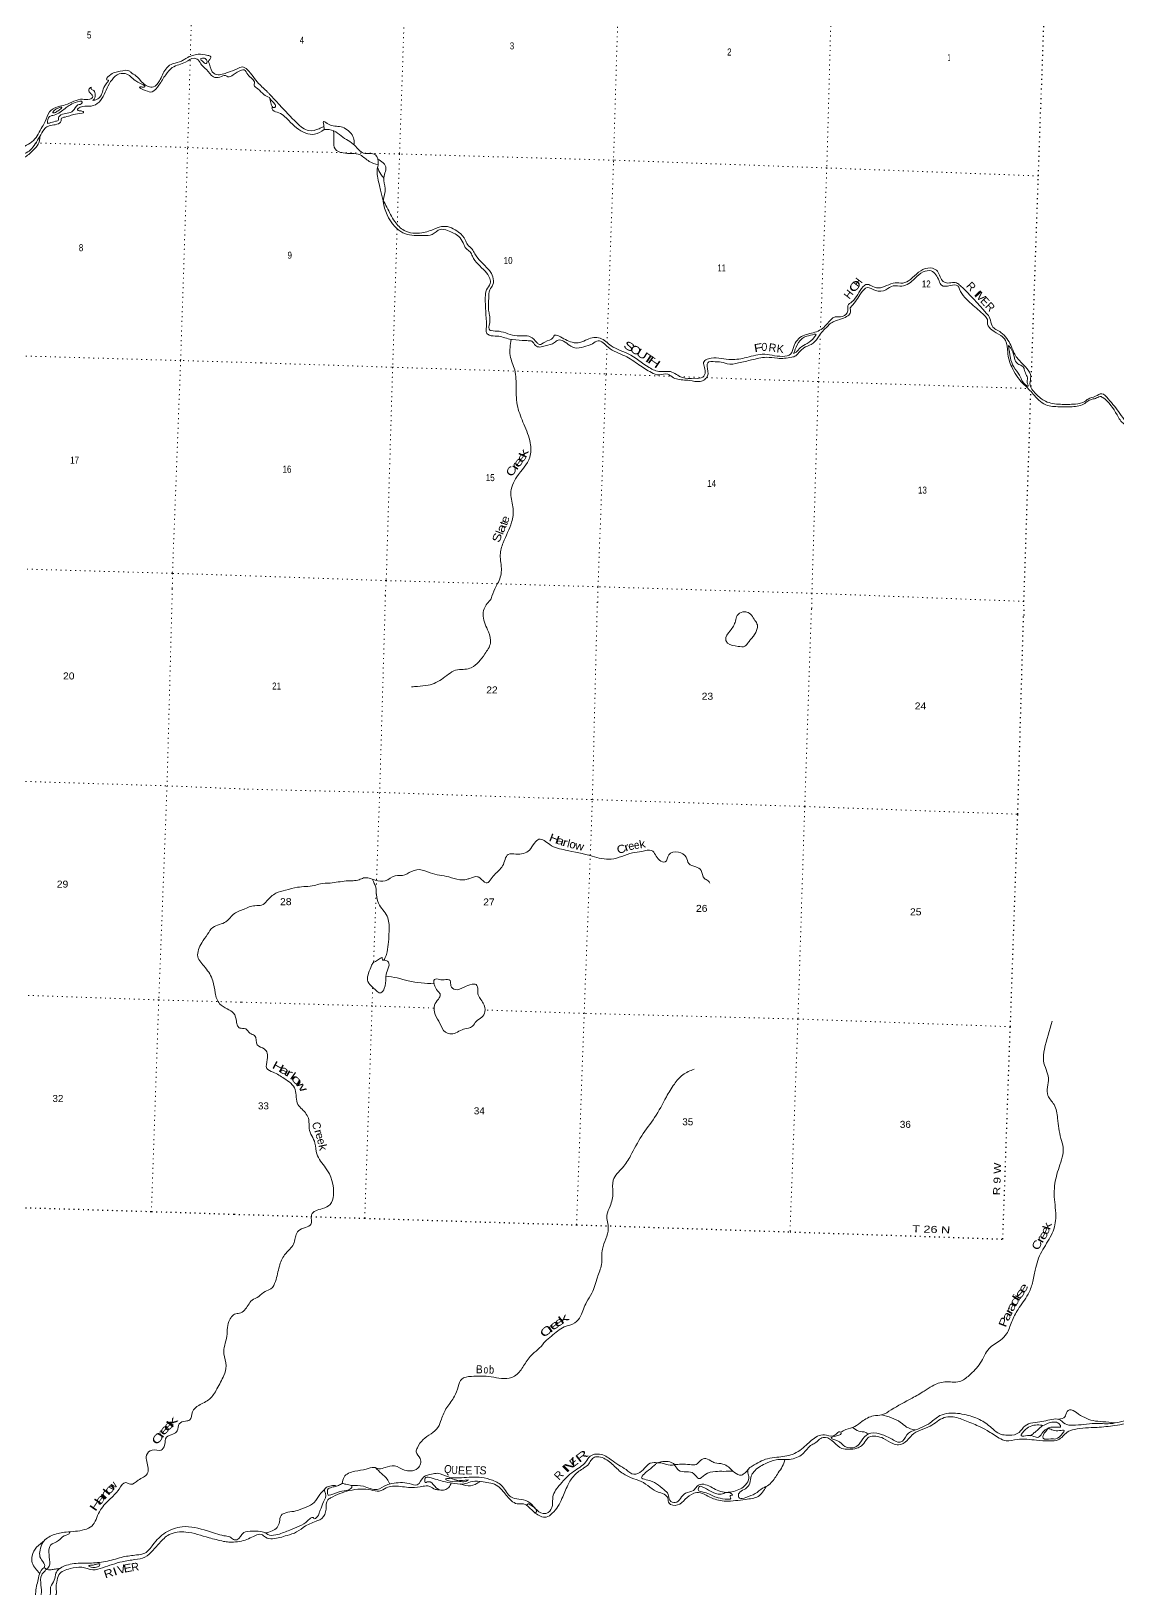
# Model space of a CAD drawing. Header units: feet. Extents: x -745759 to -493183, y 5472 to 195788.
# Drawn here: x -717354 to -690216, y 78093 to 117018 of the extents above; entities that cross this region are included whole.
import ezdxf
from ezdxf.enums import TextEntityAlignment as Align

# ---------------------------------------------------------------- set-up
doc = ezdxf.new("R2010")
doc.units = ezdxf.units.FT
doc.header["$LTSCALE"] = 80
doc.linetypes.add('DOTTED', pattern=[1.5, 0.3, -1.2])
for name, color, linetype, lineweight in [('39', 7, 'Continuous', 13), ('6', 7, 'DOTTED', 25), ('7', 7, 'DOTTED', 13)]:
    doc.layers.add(name, color=color, linetype=linetype, lineweight=lineweight)
doc.layers.add('41', color=7, linetype='Continuous')

msp = doc.modelspace()

# ---------------------------------------------------------------- linework, layer by layer
at = {"layer": '39'}
for points in [[(-728574.94, 119429.46), (-728555.71, 119041.34), (-728601.08, 118809.02), (-728561.91, 118621.91), (-728387.03, 118498.2), (-728201.7, 118539.54), (-727974.75, 118716.49), (-727989.86, 118743.3), (-727957.65, 118844.97), (-727849.05, 119145.48), (-727704.23, 119495.05), (-727606.15, 119680.96), (-727230.35, 119999.51), (-727116.62, 119964.9), (-726959.78, 119688.54), (-726822.1, 119231.33), (-726660.33, 119081.9), (-726250.56, 119027.9), (-726005.25, 118949.93), (-725911.76, 118706.26), (-725831.32, 118594.23), (-725875.12, 118610.03), (-725916.96, 118676.2), (-725935.5, 118666.82), (-725860.58, 118516.66), (-725825.99, 118315.6), (-725758.57, 118024.5), (-725603.71, 117853.14), (-725236, 117703.9), (-724854.81, 117745.83), (-724760.8, 117826.98), (-724647.55, 117935.64), (-724421.78, 117874.55), (-724284.99, 117705.9), (-724231.54, 117574.73), (-724264.85, 117444.85), (-724331.22, 117243.61), (-724331.03, 117144.74), (-724228.16, 116882.55), (-724175.16, 116791.75), (-723930.58, 116643.19), (-723752.88, 116592.01), (-723613.87, 116532.22), (-723285, 116422.81), (-723208.33, 116369.44), (-723135.7, 116316.22), (-722802.49, 116162.25), (-722769.85, 115963.28), (-722698.59, 115770.9), (-722587.49, 115720.25), (-722252.33, 115824.46), (-721956.61, 115797.02), (-721777.81, 115566.23), (-721750.35, 115389.65), (-721786.61, 115080.32), (-721728.03, 114977.2), (-721679.29, 114880.51), (-721544.36, 114715.96), (-721232.88, 114522.47), (-721130.07, 114518.54), (-720952.46, 114620.7), (-720840.9, 114582.14), (-720765.49, 114496.54), (-720687.59, 114422.94), (-720611.02, 114315.1), (-720308.27, 114000.89), (-719949.55, 113672.43), (-719463.8, 113391.57), (-719328, 113457), (-719002.96, 113664.5), (-718427.09, 113832.16), (-718134.97, 113919.86), (-717666.18, 114085.55), (-717296.94, 114287.33), (-717077.84, 114625.99), (-717003.97, 114760.37), (-716899.75, 115000.52), (-716684.84, 115127.49), (-716503.22, 115177.04), (-716069.8, 115315.84), (-715892.16, 115315.1), (-715814.91, 115380.75), (-715868.3, 115461.48), (-715910.54, 115517.57), (-715887.33, 115595.37), (-715858.32, 115614.44), (-715853.6, 115579.96), (-715788.88, 115531.08), (-715756.74, 115422.91), (-715765.68, 115348.6), (-715810.53, 115285.75)], [(-715810.53, 115285.75), (-715720.88, 115306.54), (-715618.58, 115393.42), (-715479.43, 115700.84), (-715427.37, 115793.68), (-715465.51, 115799.17), (-715404.91, 115903.79), (-715130.07, 116014.35), (-714891.8, 116015.33), (-714866.53, 115990.15), (-714736.61, 115904.48), (-714558.26, 115714.06), (-714299.32, 115623.46), (-714150.07, 115775.14), (-713993.26, 116069.77), (-713861.47, 116187.81), (-713651.16, 116248.37), (-713554.45, 116295.12), (-713473.79, 116344.5), (-713183.37, 116440.33), (-712938.13, 116412.8), (-712870.76, 116379.97), (-712880.78, 116329.91), (-712921.59, 116266.9), (-712904.25, 116193.6), (-712786.25, 115957.07), (-712722.6, 115932.44), (-712441.81, 115988.29), (-712210.32, 116074.28), (-712079.11, 116125.76), (-711958.64, 116056.59), (-711673.27, 115710.76), (-711451.44, 115496.48), (-711401.41, 115443.01)], [(-717668.76, 113766.44), (-717796.6, 113691.04), (-717898.44, 113616.25), (-718069.34, 113582.42), (-718194.79, 113627.57), (-718290.75, 113703.87), (-718347.27, 113704.01), (-718445.39, 113621.01), (-718617.89, 113494.43), (-718714.75, 113443.66), (-718981.88, 113427.64), (-719120.98, 113432.95), (-719130.05, 113459.53), (-719015.64, 113545.95), (-718727.22, 113694.32), (-718355.55, 113750.74), (-718028.71, 113796.76), (-717671.37, 113900.13), (-717374.88, 114048.19), (-717253.78, 114202.96), (-717141.83, 114382.28), (-717029.79, 114563.62), (-716942.07, 114638.96), (-716639.86, 114726.28), (-716600.91, 114793.39), (-716606.02, 114817.79), (-716504.97, 114872.44), (-716195.01, 114951.39), (-716045.81, 114998.15), (-716063.41, 115012.95), (-716157.69, 115028.66), (-716195.21, 115050.27), (-716128.11, 115114.28), (-715913.09, 115140.37), (-715702.54, 115206.97), (-715459.08, 115601.2), (-715334.08, 115804.24), (-715156.85, 115948.79), (-714963.24, 115943.41), (-714694.33, 115745.49), (-714531.7, 115618.22), (-714535.81, 115616.36), (-714626.22, 115627.88), (-714638.47, 115624.32), (-714504.67, 115534.46), (-714334.33, 115501.73), (-714164.23, 115670.76), (-713994.71, 115928.59), (-713830.25, 116107.93), (-713497.87, 116244.53), (-713286.23, 116339.35), (-713182.81, 116299.08), (-713096.87, 116172.72), (-712974.09, 116059.07), (-712801.64, 115872.92), (-712640.2, 115870.78), (-712497.44, 115907.7), (-712442.01, 115879.35), (-712310.95, 115926.8), (-712100.62, 116039.82), (-712035.72, 116047.43), (-711945.27, 115933), (-711778.03, 115716.78), (-711784.02, 115666.57), (-711696.59, 115578.48), (-711542.73, 115433.39), (-711403.67, 115359.81)], [(-713123.09, 116329.08), (-713027.71, 116341.57), (-712988.41, 116313.84), (-712960.76, 116246.2), (-712984.5, 116206.76), (-713067.29, 116258.35), (-713123.25, 116325.05), (-713123.09, 116329.08)], [(-716949.41, 114709.86), (-716892.19, 114883.21), (-716779.67, 114921.28), (-716506.75, 115086.38), (-716254.69, 115234.13), (-716080.69, 115243.62), (-716087.83, 115215.64), (-716186.4, 115173), (-716311.29, 115024.44), (-716612.03, 114922.94), (-716669.36, 114850.48), (-716671.39, 114798.1), (-716743.36, 114764.53), (-716898.46, 114722.03), (-716949.41, 114709.86)], [(-710037.68, 114559.9), (-710277.89, 114440.94), (-710494.85, 114468.55), (-710921.7, 114785.97), (-711209.09, 114993.63), (-711337.51, 115072.72), (-711338.47, 115103.03), (-711267.66, 115108.69), (-711251.66, 115162.64), (-711307.52, 115239.25), (-711403.67, 115359.81)], [(-711401.86, 115357.54), (-711372.5, 115227.34), (-711350.41, 115166.02), (-711320.13, 115108.46)], [(-711401.41, 115443.01), (-711152.35, 115175.39), (-710720.04, 114724.56), (-710417.97, 114532.54), (-710164.09, 114580.37), (-710046, 114635.85)], [(-716700.88, 115015.93), (-716614.14, 115076.36), (-716588.46, 115113.72), (-716675.93, 115096.88), (-716768.77, 115045.95), (-716811.04, 114997.13), (-716815.62, 114983.18), (-716746.84, 114986.6), (-716700.88, 115015.93)], [(-710037.68, 114559.9), (-710054.54, 114713.89), (-710057.24, 114752.34), (-709959.82, 114710.65), (-709615.69, 114626.2), (-709338.23, 114422.91), (-709286.77, 114277.82), (-709294.67, 114176.92)], [(-710037.83, 114561.23), (-709794.66, 114527.35), (-709613.51, 114398.01), (-709270.67, 114160.19), (-709051.24, 113970.99), (-708758.18, 113926.64), (-708687.41, 113698.13), (-708711.9, 113573.81), (-708666.18, 113204.84), (-708631.46, 113042.16), (-708565.84, 112781.52)], [(-709799.8, 114528.07), (-709793.26, 114276.99), (-709765.92, 114076.2), (-709565.65, 113974.47), (-709137.63, 113923.48), (-708909.16, 113762.24), (-708690.57, 113674.85)], [(-717668.48, 113766.85), (-717444.56, 113917.69), (-717235.05, 114113.46), (-717146.06, 114273.49), (-717141.55, 114382.73)], [(-708565.84, 112781.52), (-708515.05, 113082.58), (-708543.9, 113356.09), (-708511.18, 113659.8), (-708561.41, 113724.1), (-708700.7, 113821.35)], [(-708706.05, 113620.39), (-708621.65, 113441.52), (-708543.22, 113345.13)], [(-704647.22, 109118.71), (-704756.74, 109160.82), (-704847.89, 109266.89), (-704938.17, 109282.09), (-705089.18, 109291.3), (-705404.9, 109322.29), (-705717.06, 109397.57), (-705915.95, 109422.55), (-705984.53, 109481.42), (-705983.46, 109628.75), (-705991.06, 109816.75), (-706002.49, 110010.93), (-706012.56, 110360.51), (-705979.65, 110553.18), (-705889.34, 110713.61), (-705901.27, 110835.14), (-706017.99, 111018.79), (-706335.92, 111393.04), (-706388.65, 111501.84), (-706488.71, 111583.99), (-706564.43, 111727.89), (-706676.01, 111885.13), (-706953.34, 112033.91), (-707139.93, 112064.52), (-707342.12, 111936.19), (-707538.73, 111910.62), (-708021.37, 111957.42), (-708212.95, 112077.02), (-708547.17, 112679.94), (-708565.84, 112781.52)], [(-708565.02, 112786.37), (-708470.6, 112618.78), (-708275.18, 112260.84), (-708034.77, 112036.61), (-707596.95, 111977.21), (-707270.58, 112079.09), (-707054.57, 112140.33), (-706678.28, 111994.22), (-706511.46, 111800.77), (-706456.93, 111685.86), (-706343.81, 111572.98), (-706275.38, 111451.53), (-705825.16, 110876.94), (-705821.8, 110683.03), (-705900.98, 110552.51), (-705926.25, 110347.47), (-705928.75, 110042.73), (-705908.69, 109922.94), (-705903.31, 109728.96), (-705895.56, 109544.99), (-705867.63, 109535.96), (-705670.54, 109517.1), (-705218.49, 109402.72), (-704890.33, 109381.39), (-704720.03, 109230.22), (-704660.97, 109187.82), (-704527.66, 109249.88), (-704317.89, 109363.82), (-704281.75, 109417.09), (-704187.44, 109401.75), (-703841.87, 109242.55), (-703648.39, 109235.93), (-703464, 109316.42), (-703148.14, 109348.01), (-702866.37, 109152.64), (-702443.45, 108954.47), (-701920.64, 108611.56), (-701643.71, 108509.22), (-701389.43, 108510.61), (-701093.96, 108361.21), (-700779.84, 108342.39), (-700581, 108373.94), (-700520.17, 108499.03), (-700549.3, 108764.48), (-700440.11, 108829.38), (-699932.16, 108814.01), (-699535.4, 108850.9), (-699096.37, 108942.86), (-698589.69, 108891.2), (-698388, 108946.88), (-698310.67, 109140.05), (-698079.47, 109406.68), (-697739.06, 109506.06), (-697467.63, 109710.75), (-697276.21, 109877.8), (-697092.18, 109889.67), (-696960.31, 110026.47), (-696955.77, 110157.53), (-696857.55, 110255.1), (-696574.07, 110632.99), (-696485.31, 110690.51), (-696381.42, 110660.71), (-696197.89, 110599.93), (-695775.74, 110728.81), (-695588.31, 110722.39), (-695397.45, 110814.78), (-694959.85, 111098.57), (-694747.82, 111044.88), (-694591.58, 110779.12), (-694528.56, 110734.57), (-694242.3, 110726.79), (-694153.71, 110663.2), (-693501.09, 109970.96)], [(-688520.36, 107962.95), (-688902.74, 107832.93), (-689066.2, 107773.93), (-689167.3, 107535.14), (-689234.88, 107390.09), (-689275.48, 107324.86), (-689388.24, 107157.13), (-689723.42, 107150.44), (-690068.46, 107208.68), (-690236.46, 107426.39), (-690592.6, 107862.51), (-690632.21, 107884.05), (-690748.35, 107851.69), (-690856.42, 107819.05), (-690944.27, 107787.74), (-691039.57, 107716.31), (-691353.22, 107632.16), (-691674.02, 107633.05), (-692015.44, 107679.05), (-692332.91, 107950.33), (-692435.81, 108066.9), (-692593.89, 108221.69), (-692866.37, 108626.68), (-692966.64, 108993.48), (-693020.93, 109290.07), (-693139.74, 109413.24), (-693362.93, 109552.09), (-693466.8, 109698.98), (-693473.03, 109810.22), (-693546.19, 109911.64), (-693869.08, 110201.27), (-694171.03, 110570.93), (-694214.59, 110653.17), (-694404.04, 110659.65), (-694617.67, 110666.97), (-694680.4, 110778.12), (-694875.63, 111025.03), (-695076.27, 110999.6), (-695283.68, 110837.13), (-695611.05, 110648.48), (-695822.88, 110649.67), (-696007.69, 110557.08), (-696268.79, 110533.72), (-696474, 110609.38), (-696623.93, 110475.22), (-696740.79, 110305.61), (-696867.51, 110142.4), (-696897.13, 110103.04), (-696888.74, 109995.76), (-696962.49, 109905.42), (-697098.17, 109833.36), (-697324.81, 109756.33), (-697524.51, 109583.5), (-697639.83, 109458.25), (-697708.03, 109353.59), (-697871.03, 109191.62), (-698057.79, 109101.11), (-698157.6, 109015.71), (-698260.34, 108904.16), (-698360.42, 108869.23), (-698718.47, 108843.13), (-698994.02, 108868.71), (-699361.53, 108802.56), (-699686.93, 108728.91), (-699972.35, 108702.34), (-700076.04, 108738.19), (-700269.16, 108754.89), (-700457.64, 108731.06), (-700468.64, 108646.65), (-700462.99, 108402.2), (-700532.58, 108315.76), (-700647.33, 108265.18), (-700912.87, 108288.4), (-701240.39, 108327.87), (-701383.12, 108401.39), (-701456.09, 108450.32), (-701678.83, 108427.66), (-701864.44, 108486.5), (-702174.42, 108682.83), (-702526.03, 108900.77), (-702946.23, 109119.04), (-703194.92, 109278.95), (-703338.65, 109207.16), (-703555.29, 109127.77), (-703780.19, 109101.15), (-703901.17, 109161.82), (-704062.79, 109272.32), (-704193.09, 109296.97), (-704284.08, 109233.46), (-704390.56, 109188.66), (-704647.22, 109118.71)], [(-693502.2, 109972.54), (-693409.44, 109840.34), (-693357.49, 109650.82), (-693135.07, 109489.79), (-692987.07, 109335.34), (-692887.8, 109172.47), (-692773.74, 108912.19), (-692688.77, 108802.29), (-692492.27, 108591.68), (-692390.51, 108384.3), (-692410.7, 108209.37), (-692260.22, 107951.88), (-692020.43, 107768.05), (-691651.76, 107692.85), (-691276.2, 107700.18), (-691037.89, 107764.7), (-690959.14, 107824.58), (-690777.18, 107893.05), (-690615.59, 107956.15), (-690456.54, 107829.59), (-690164.52, 107464.3), (-690013.68, 107275.44), (-689705.34, 107206.34), (-689409.07, 107254.74), (-689358.94, 107362.04), (-689267.12, 107449.74), (-689202.16, 107693.8), (-689102.33, 107837.74), (-688988.14, 107872.19), (-688686.91, 108005.21), (-688616.38, 108002.79), (-688527.53, 107963.38)], [(-698311.73, 108962.38), (-698224.63, 109177.48), (-698048.42, 109371.3), (-697889.33, 109420.36), (-697753.67, 109433.88), (-697787.94, 109376.51), (-697977.29, 109211.4), (-698150.49, 109104.29), (-698253.09, 108996.77), (-698311.73, 108962.38)], [(-705362.62, 109316.93), (-705390.87, 108912.02), (-705278.3, 108550.85), (-705243.36, 108103.53), (-705201.49, 107623.66), (-705048.82, 107196.53), (-704889.5, 106728.79), (-704901.94, 106369.89), (-705223.6, 105880.26), (-705375.47, 105457.5), (-705317.73, 105086.1), (-705355.67, 104748.26), (-705565.17, 104234.6), (-705638.35, 103928.25), (-705609.24, 103545.72), (-705705.56, 103211.89), (-705774.6, 103083.04), (-705866.14, 102831.27)], [(-692942.7, 109160.21), (-692898.98, 108849.86), (-692815.91, 108626.98), (-692671.75, 108420.17), (-692499.04, 108163.94), (-692455.33, 108144.28), (-692469.35, 108205.32), (-692481.08, 108274.36), (-692470.29, 108352.72), (-692496.34, 108416.19), (-692544.41, 108542.99), (-692581.78, 108629.06), (-692664.75, 108680.34), (-692747.57, 108735.67), (-692804.81, 108889.03), (-692888.44, 109095.78), (-692942.7, 109160.21)], [(-705866.14, 102831.27), (-706040.59, 102585.02), (-706067.18, 102396.01), (-705935.07, 102007.71), (-705885.22, 101724.16), (-706024.58, 101455.05), (-706363.29, 101111.84), (-706521.53, 101071.09), (-706705.26, 101061.19), (-707063.13, 100847.51), (-707438.2, 100674.58), (-707709.12, 100644.49), (-707854.6, 100631.69)], [(-699315.45, 101896.15), (-699222.21, 102089.67), (-699218.08, 102180.35), (-699277.93, 102294.68), (-699480.77, 102503.07), (-699583.56, 102505.43), (-699720.85, 102411.75), (-699764.31, 102277.6), (-699897.06, 102032.54), (-700009.09, 101811.21), (-699960.63, 101727.39), (-699698.4, 101644.72), (-699530.98, 101646.93), (-699441.96, 101745.75), (-699377.56, 101826.97), (-699315.45, 101896.15)], [(-712048.25, 95072.45), (-711765.02, 95164.19), (-711599.38, 95176.52), (-711465.75, 95286.42), (-711241.5, 95476.93), (-710999.79, 95552.07), (-710705.72, 95623.99), (-710283.18, 95670.78), (-710131.03, 95709.65), (-709884.54, 95730.21), (-709490.12, 95781.68), (-709316.56, 95787.78), (-709162.73, 95812.49), (-709054.83, 95856.41), (-708763.67, 95803.33), (-708509.96, 95787.42), (-708265.19, 95906.87), (-708022.59, 95933.58), (-707914.41, 95989.59), (-707654.51, 96066.33), (-707392.27, 95983.66), (-706926.81, 95882.21), (-706652.19, 95811.36), (-706484.63, 95819.62), (-706401.34, 95845.95), (-706210.81, 95887.97), (-706146.97, 95858.26), (-705994.6, 95733.74), (-705786.21, 95936.72), (-705579.4, 96157.9), (-705437.6, 96445.11), (-705251.9, 96452.95), (-704908.8, 96551.99), (-704785.66, 96730.71), (-704672.6, 96822.92), (-704403.43, 96691.68), (-704013.38, 96555.65), (-703341.45, 96401.04), (-702873.36, 96325.75), (-702333.26, 96484.82), (-702100.5, 96521.84), (-701858.04, 96542.5), (-701661.94, 96304.01), (-701519.83, 96258.39), (-701431.05, 96433.86), (-701189.57, 96498.92), (-700998.81, 96377.54), (-700930.02, 96214.59), (-700758.48, 96134.01), (-700625.46, 96044.22), (-700539.33, 95846.58), (-700447.93, 95788), (-700405, 95726.5)], [(-708832.67, 95815.78), (-708749.67, 95625.5), (-708725.26, 95374.82), (-708651.22, 95177.45), (-708448.85, 94862.17), (-708416.48, 94520.53), (-708466.71, 94009.33), (-708501.78, 93889.1), (-708544.11, 93803.34)], [(-712048.25, 95072.45), (-712306.96, 94945.29), (-712489.27, 94762.23), (-712815.72, 94623.15), (-712951.34, 94451.02), (-713092.04, 94238.65), (-713191.88, 93890.07), (-713009.24, 93619.11), (-712818.08, 93287.4), (-712757.36, 92983.19), (-712647.31, 92714.06), (-712461.01, 92584.26), (-712298.33, 92477.25), (-712226.98, 92271.65), (-712199.45, 92166.03), (-712140.63, 92099.98)], [(-708546.17, 93801.37), (-708582.17, 93814.3), (-708584.98, 93866.81), (-708652.28, 93834.06), (-708826.37, 93719.04), (-708873.01, 93621.27), (-708945.77, 93267.93), (-708818.2, 93117.75), (-708617.56, 92988.08), (-708534.35, 93097.11), (-708498.11, 93354.48), (-708465.8, 93529.23), (-708420.89, 93725.88), (-708453.93, 93779.08), (-708546.17, 93801.37)], [(-708488.65, 93406.26), (-708215.71, 93358.08), (-707935.06, 93287.09), (-707615.59, 93237.4), (-707293.49, 93213.87)], [(-707293.49, 93213.87), (-707295.65, 93294.61), (-707258.48, 93332.08), (-707123.91, 93308.82), (-707043.11, 93315.04), (-706892.42, 93291.41), (-706871.29, 93159.81), (-706768.55, 93068.7), (-706541.27, 93130.05), (-706343.99, 93202.17), (-706243.36, 93193.81), (-706200.2, 93055.65), (-706196.27, 92964.79), (-706062.7, 92725.72), (-706021.23, 92514.99), (-706097.03, 92377.54), (-706238.59, 92273.88), (-706332.15, 92152.98), (-706553.71, 92077.38), (-706862.97, 91959.42), (-707009.16, 92003.11), (-707145.3, 92218.04), (-707267.06, 92444.74), (-707281.81, 92677.05), (-707185.43, 92832.17), (-707136.54, 92939.98), (-707181.3, 93009.59), (-707267.06, 93136.62), (-707293.49, 93213.87)], [(-691858.68, 92280.77), (-692046.49, 91577.06), (-692071.44, 91285.15), (-691948.38, 90854.69), (-691971.88, 90625.27), (-691960.5, 90421.28), (-691808.47, 90195.9), (-691719.72, 89850.95), (-691636.6, 89350.81), (-691581.4, 89123.62), (-691681.64, 88629.71), (-691795.37, 88162.32), (-691803.69, 87892.22), (-691765.99, 87346.72), (-691874.38, 86935.69), (-692117.94, 86521.72), (-692279.95, 86059.48), (-692345.97, 85736.23), (-692459.36, 85456.43), (-692708.27, 85072.83), (-692866.57, 84769.86), (-692996.7, 84464.22), (-693145.48, 84310.3), (-693432.76, 84097.02), (-693650.92, 83734.91), (-693928.32, 83426.6), (-694169.81, 83274.81), (-694537.04, 83265.08), (-694850, 83161.32), (-695048.5, 83036.78), (-695355.14, 82858.23), (-695876.17, 82565.6), (-696106.88, 82443.82), (-696317.24, 82416.37), (-696608.97, 82271.78), (-696785.25, 82148.74), (-697006.77, 82075.16), (-697135.41, 82008.74)], [(-712140.63, 92099.98), (-712076.43, 92099.22), (-711996.05, 92087.29), (-711893.73, 91978.04), (-711774.08, 91920.83), (-711707.02, 91683.28), (-711533.79, 91588.54), (-711457.36, 91320.52), (-711468.58, 91098.89), (-711313.49, 91004.56), (-711032.84, 90846.83), (-710761, 90570.3), (-710693.11, 90195.57), (-710586.95, 90078.16), (-710421.66, 89816.17), (-710410.66, 89596.05), (-710265.94, 89229.64), (-710217.78, 88960.26), (-709999.94, 88616.38), (-709806.17, 87932.15), (-709886.2, 87700), (-710080.2, 87595.53), (-710352.06, 87438.38), (-710358.25, 87345.73), (-710363.27, 87216.75), (-710679.99, 87038.44), (-710743.37, 86914.83), (-710758.79, 86858.7), (-710804.64, 86708.47), (-710894.26, 86583.45), (-711024.67, 86439.19), (-711156.34, 86153.76), (-711253.9, 85774.76), (-711365.04, 85591.73), (-711513.82, 85524.54), (-711672.06, 85397.06), (-711837.56, 85304.03), (-712028.86, 85056.28), (-712149.6, 84980.38), (-712273.2, 84954.98), (-712369.58, 84861.06)], [(-700797.64, 91079.94), (-701079.24, 90937.14), (-701290.32, 90705.97), (-701491.36, 90385.83), (-701783.68, 89870.09), (-702106.83, 89415.58), (-702384.71, 88913.64), (-702585.2, 88617.69), (-702818.3, 88306.34), (-702825.63, 87991.84), (-702895.96, 87656.59), (-702973.78, 87432.45), (-702941.32, 87094.84), (-703088.34, 86583.85), (-703111.42, 86199.1), (-703213.66, 85878.71), (-703352, 85480.47), (-703484.24, 85257.58), (-703633.49, 84910.02), (-703774.63, 84737.77), (-704039.08, 84638.95), (-704361.1, 84406.3), (-704517.37, 84276.75), (-704656.31, 84112.52), (-704833.25, 83961.26), (-705035.05, 83695.59), (-705220.11, 83455.76), (-705353.08, 83374.09), (-705866.88, 83391.94), (-706360.66, 83403.27), (-706602.23, 83334.18), (-706691.39, 83142.58), (-706781.63, 82904.61), (-706975.74, 82622.63), (-707109.58, 82331.19), (-707195.03, 82125.39), (-707565.1, 81821.22), (-707708.91, 81620.79), (-707737.55, 81516.56), (-707640.59, 81350.94), (-707696.7, 81106.14), (-707877.72, 81039.69), (-708026.49, 81059.25), (-708280.1, 81165.92), (-708510.89, 81126.84), (-708668.9, 81096.18), (-708791.13, 81129.24), (-708985.69, 81087.31), (-709273.34, 81031.38), (-709540.94, 80884.22), (-709584.9, 80727.89)], [(-712369.11, 84861.78), (-712393.9, 84823.96), (-712469.36, 84404.14), (-712541.36, 83962.02), (-712486.54, 83664.02), (-712543.17, 83425.32), (-712713.33, 83088.6), (-712899.43, 82837.02), (-713167.88, 82678.32), (-713323.4, 82516.78), (-713393.26, 82312.72), (-713496.88, 82285.06), (-713656.1, 82214.42), (-713705.02, 82040.1), (-713814.14, 81956.08), (-713975.42, 81883.46), (-714020.98, 81682.83), (-714108.92, 81559.94), (-714334.86, 81561.6), (-714473.42, 81431.91), (-714465.45, 81272.3), (-714453.13, 80969.31), (-714685.38, 80805.67), (-714875.63, 80705.53), (-714993.61, 80746.85), (-715159.16, 80587.57), (-715402.2, 80319.27), (-715650.06, 80020.82), (-715842.97, 79662.47), (-716020.86, 79572.12), (-716482.49, 79511.11), (-716801.12, 79440.44), (-717060.16, 79255.28), (-717131.88, 79057.32), (-717134.1, 78893.93), (-717039.32, 78736.17), (-717017.06, 78660.94), (-717031.84, 78623.79)], [(-681406.99, 83853.65), (-681505.66, 83813.24), (-681586.66, 83712.23), (-681805.88, 83563.96), (-682223.03, 83488.81), (-682611.87, 83503.78), (-682808.87, 83443.76), (-683379.29, 83454.83), (-683590.82, 83376.98), (-683845.06, 83197.24), (-684260.81, 83009.1), (-684431.23, 83051.33), (-684589.46, 83097.32), (-684989.97, 83130.72), (-685328.33, 83148.57), (-685479.3, 83160.1), (-685586.16, 83247.27), (-685716.45, 83280.52), (-685821.26, 83282.93), (-685983.24, 83341.11), (-686049.47, 83354.73), (-686192.19, 83287.4), (-686606.12, 83004.42), (-686742.1, 82880.46), (-686785.84, 82820.95), (-686778.06, 82808.67), (-686728.7, 82849.89), (-686648.4, 82920.67), (-686561.6, 82924.73), (-686729.22, 82740.98), (-686878.41, 82655.65), (-687243.78, 82553.09), (-687529.17, 82593.93), (-687800.68, 82711.1), (-688029.18, 82770.81), (-688356.95, 82637.13), (-688588.93, 82374.17), (-688702.83, 82245.67), (-688819.87, 82155.57), (-689013.4, 82157.99), (-689294.2, 82222.93), (-689775.61, 82246.08), (-690291.47, 82175.22), (-690736.18, 82128.94), (-691302.01, 82077.38), (-691479.13, 82004.79), (-691703.33, 81816.29), (-691925.78, 81789.12), (-692243.98, 81806.51), (-692731.53, 81825.77), (-693002.49, 81793.66), (-693180.36, 81862.29), (-693482.48, 82050.76), (-693693.67, 82160.5), (-694037.31, 82297.48), (-694197.14, 82361.67), (-694549.79, 82371.78), (-694903.59, 82160.03), (-695358.48, 81936.48), (-695480.73, 81796.06), (-695690.81, 81693.98), (-695837.32, 81723.56), (-696068.25, 81851.91), (-696260.55, 81906.75), (-696432.52, 81882.45), (-696513.1, 81799.58), (-696619.03, 81666.86), (-696733.31, 81608.97), (-696945.68, 81581.57), (-697106.54, 81601.4), (-697517.53, 81877.09), (-697633.02, 81853.52), (-697758.5, 81747.48), (-697860.59, 81693.34), (-698085.72, 81464.52), (-698415.56, 81328.87), (-698552.8, 81323.95), (-698752.61, 81316.43), (-699025.07, 81219.81), (-699305.98, 81020.51), (-699371.04, 80911.06), (-699405.45, 80732.32), (-699515.52, 80595.66), (-699652.62, 80510.05), (-699690.4, 80446.37), (-699666.12, 80363.11), (-699506.48, 80377.6), (-699270.34, 80473.04), (-699087.77, 80606.02), (-698998.06, 80648.34)], [(-692571.07, 82134.74), (-692399.42, 82231.66), (-692160.71, 82264.51), (-691763.76, 82338.1), (-691685.35, 82328.23), (-691530.68, 82215.76), (-691343.95, 82181.22), (-690788.39, 82224.95), (-690411.36, 82222.35), (-689884.53, 82331.29), (-689327.71, 82342.72), (-688849.39, 82273.24), (-688775.48, 82330.04), (-688455, 82669.64), (-688236.06, 82805.81), (-687935.94, 82877.6), (-687708.16, 82787.65), (-687450.52, 82680.88), (-687050.9, 82695.91), (-686870.62, 82816.84), (-686812.92, 82956.72), (-686640.05, 83106.05), (-686174.89, 83424.17), (-685809.1, 83544.88), (-685550.29, 83488.51), (-685294.43, 83305.13), (-685147.54, 83204.94), (-684760.53, 83198.07), (-684433.1, 83144.16), (-684141, 83131.41), (-683794.8, 83363.51), (-683537.1, 83518.96), (-683274.34, 83545.21), (-682705.42, 83556.36), (-682575.78, 83581.62), (-682293.85, 83651.81), (-682036.38, 83797.18), (-681778.3, 83968.77), (-681637.59, 84036.14)], [(-691696.7, 82331.74), (-691536.71, 82389.37), (-691485.24, 82521.32), (-691423.75, 82564.29), (-691247.89, 82495.7), (-690835.11, 82296.62), (-690593.24, 82270.27), (-690285.67, 82239.9)], [(-709352.15, 80678.17), (-709058.28, 80655.29), (-708709.19, 80578.69), (-708476.84, 80684.31), (-708342.84, 80723.59), (-707911.35, 80721.76), (-707712.34, 80695), (-707546.45, 80890.89), (-707355.35, 80957.11), (-707205.6, 80979.89), (-706935.49, 80888.98), (-706607.26, 80869.34), (-706107.01, 80876.02), (-705830.38, 80805.12), (-705581.88, 80652.17), (-705372.25, 80389.16), (-705175.86, 80336.24), (-704949.39, 80276.58), (-704565.21, 79975.28), (-704445.68, 79998.76), (-704336.61, 80179.82), (-704325.63, 80391.37), (-704136.72, 80709.77), (-703808.7, 81027.01), (-703502.71, 81264.06), (-703396.59, 81404.84), (-703157.4, 81457.85), (-702866.25, 81318.04), (-702681.78, 81186.73), (-702496.93, 81071.54), (-702302, 80956.12), (-702108.56, 81036.41), (-701793.01, 81251.05), (-701740.85, 81239.77), (-701784.58, 81180.26), (-701977.79, 81023.32), (-702097.51, 80905.04), (-702112.22, 80879.15), (-701994.63, 80819.97), (-701550.73, 80571.76), (-701444.58, 80454.35), (-701407.7, 80306.25), (-701269.86, 80250.64), (-701014.35, 80484.82), (-700809.05, 80554.74), (-700730.21, 80649.76), (-700644.29, 80702.25), (-700471.34, 80682.14), (-700134.21, 80525.14), (-699760.79, 80540.78), (-699484.15, 80730.09), (-699431.74, 80902.36), (-699457.18, 81021.96), (-699445.98, 81070.11), (-699345.06, 81160.59), (-698965.68, 81345.53), (-698728.88, 81382.45), (-698338.03, 81454.17), (-697997.97, 81682.37), (-697714.48, 81905.82), (-697542.27, 81940.19), (-697329.11, 81915.13), (-697224.77, 81979.3), (-697185.58, 82016.73), (-697131.4, 82005.4), (-697128.12, 81973.05), (-697207.95, 81922.44), (-697329.67, 81890.94), (-697372.51, 81869.73), (-697232.98, 81799.96), (-697030.79, 81650.09), (-696760.82, 81639.86), (-696655.78, 81734.27), (-696495.79, 81936.35), (-696383.77, 81984.21), (-696096.36, 81943.32), (-695817.12, 81811.85), (-695675.24, 81756.15), (-695591.86, 81786.51), (-695446.08, 81984.88), (-695327.73, 82044.7), (-694899.64, 82242.64), (-694659.56, 82420.69), (-694432.33, 82480.02), (-694003.75, 82439.93), (-693629.87, 82302.25), (-693336.38, 82089.77), (-693165.87, 81964.83), (-693015.28, 81937.17), (-692728.14, 81970.92), (-692571.07, 82134.74)], [(-696117.36, 82439.22), (-695643.48, 82253.66), (-695490.92, 82137.2), (-695285.97, 82064.39)], [(-692627.89, 81946.43), (-692482.96, 82108.51), (-692315.95, 82179.32), (-692148.48, 82183.54), (-692086.1, 82178.08), (-691951.76, 82231.47), (-691773.65, 82259.66), (-691675.98, 82211.02), (-691645.23, 82145.77), (-691722.2, 82131.4), (-691887.6, 82129.14), (-692067.31, 82032.41), (-692156.75, 81915.45), (-692195.79, 81884.07), (-692314.37, 81900.91), (-692475.19, 81922.76), (-692626.34, 81926.23), (-692630.28, 81942.49)], [(-692095, 82177.89), (-692234.26, 82050.36), (-692310.34, 81987.56), (-692398.79, 81912.94)], [(-696840.97, 82126.98), (-696683.08, 82033.44), (-696512.38, 82003.3), (-696449.45, 81966.7)], [(-691950.43, 82106.9), (-691669.71, 82047.49), (-691558.76, 82048.98), (-691596.73, 81977.23), (-691765.29, 81839.9), (-691890.34, 81838.74), (-692077.4, 81859.17), (-692082.65, 81923.18), (-692038.58, 82000.63), (-691950.43, 82106.9)], [(-698998.06, 80648.34), (-699199.34, 80404.85), (-699515.67, 80329.4), (-700006.74, 80284.19), (-700359.76, 80364.91), (-700733.69, 80500.57), (-700806.71, 80482.07), (-701017.92, 80331.6), (-701212.82, 80188.82), (-701423.5, 80234), (-701456.82, 80361.84), (-701509.54, 80435.67), (-701673.35, 80501.96), (-702120.62, 80778.49), (-702368.61, 80866.88), (-702571.83, 80972.4), (-702814.98, 81181.71), (-703094.88, 81371.7), (-703259.82, 81389.6), (-703353.99, 81329.23), (-703425.19, 81215.89), (-703548.51, 81115.84), (-703788.74, 80931.74), (-703951.77, 80685.36), (-704098.73, 80349.85), (-704339.24, 79980.18), (-704492.66, 79886.88), (-704764.55, 79987.92), (-704934.3, 80145.12), (-705013.6, 80203.42), (-705220.96, 80218.27), (-705362.32, 80296.14), (-705568.63, 80528.82), (-705702.62, 80663), (-706069.19, 80768.24), (-706341.18, 80778.52), (-706509.87, 80721.87), (-706774.03, 80721.88), (-707002.9, 80765.46), (-707361.5, 80866.48), (-707498.5, 80871.64), (-707526.58, 80791.6), (-707515.48, 80748.98), (-707460.68, 80763.86), (-707392.07, 80766.32), (-707238.25, 80617.56), (-707154.73, 80567.23)], [(-701304.51, 81196.78), (-700906.97, 81198.44), (-700745.6, 81200.79), (-700665.21, 81275.6), (-700542.5, 81349.43), (-700380.52, 81291.25), (-700276.8, 81242.48), (-700079.89, 81211.74), (-699942.47, 81137.99), (-699786.36, 81001.27), (-699618.47, 80936.9), (-699524.44, 80991.23), (-699430.45, 81091.84)], [(-708752.56, 81123.59), (-708607.22, 80973.73), (-708463.2, 80837.3), (-708396.75, 80711.53)], [(-701743.13, 81243.33), (-701526.22, 81277.2), (-701353.55, 81245), (-701298.11, 81201.37), (-701338.79, 81186.16), (-701535.7, 81216.91), (-701650.01, 81243.73), (-701741.52, 81241.15)], [(-699826.96, 81033.77), (-700051.88, 81029.55), (-700267.72, 81026.44), (-700527.81, 80941.63), (-700685.2, 80850.44), (-700801.39, 80970.1), (-700991.82, 81018.85), (-701186.57, 81055.59), (-701276.76, 81171.6), (-701302.63, 81197.99)], [(-698999.38, 80647.72), (-698870.71, 80748.29), (-698697.69, 80990.41), (-698595.08, 81153.46), (-698528.66, 81324.82)], [(-707154.73, 80567.23), (-707259.29, 80579.71), (-707396.71, 80653.47), (-707493.22, 80665.77), (-707636.88, 80644.86), (-707931.65, 80629.43), (-708332.3, 80656.78), (-708484.49, 80615.9), (-708661.81, 80535.25), (-708872.86, 80564.3), (-709124.42, 80586.21), (-709409.63, 80548.37), (-709879.75, 80363.5), (-709947.43, 80314.62), (-709991.04, 80087.69), (-710095.34, 79852.06), (-710201.46, 79798.01), (-710503.03, 79663.73), (-710724.27, 79515.51), (-710962.24, 79428.18), (-711323.1, 79345.69), (-711503.73, 79382.11), (-711604.92, 79453.01), (-711752.8, 79424.13), (-712100.82, 79286.88), (-712296.98, 79263.14), (-712414.33, 79261.57), (-712547.59, 79280.28)], [(-712540.57, 79414.37), (-712394.84, 79390.45), (-712301.57, 79325.78), (-712221, 79321.91), (-712045.5, 79497.41), (-711826.95, 79530.72), (-711553.18, 79510.32), (-711403.62, 79438.31), (-711195.6, 79451.69), (-710894.59, 79561.77), (-710451.65, 79791.65), (-710348.91, 79874.01), (-710312.53, 79877.21), (-710295.01, 79850.59), (-710201.07, 79900.88), (-710150.03, 80014.68), (-710134.88, 80058.71), (-710051.44, 80264.56), (-710002.17, 80475.23), (-710026.3, 80564.54), (-710000.99, 80612.37), (-709893, 80660.32), (-709763.68, 80671.47), (-709732.63, 80659.03)], [(-711507.29, 79492.12), (-711209.65, 79627.5), (-711154.01, 79765.41), (-711114.02, 79923.84), (-710940.69, 80006.6), (-710748.37, 80038.5), (-710483.92, 80137.32), (-710287.67, 80251.83), (-710145.87, 80452.31), (-710022.74, 80580.16)], [(-709733.73, 80658.68), (-709845.28, 80630.99), (-709953.7, 80564.89), (-709950.8, 80516.41), (-709938.61, 80433.43), (-709873.93, 80440.02), (-709595.56, 80530.45), (-709368.05, 80601.88), (-709347.28, 80627.63), (-709352.15, 80678.17)], [(-709733.73, 80658.68), (-709674.81, 80677.5), (-709584.9, 80727.89)], [(-709584.91, 80727.89), (-709494.64, 80707.66), (-709352.15, 80678.17)], [(-707154.73, 80567.23), (-707023.68, 80566.24), (-706925.43, 80628.53), (-706864.16, 80736.85)], [(-706436.98, 80821.06), (-706725.61, 80809.53), (-706974.77, 80847.52), (-707003.22, 80838.08), (-706953.64, 80802.66), (-706730.2, 80785.43), (-706451.46, 80805.25), (-706436.98, 80821.06)], [(-706619.59, 80713.82), (-706504.95, 80673.35), (-706264.27, 80704.13), (-706178.45, 80752.59), (-706119.91, 80774.95)], [(-700695.39, 80586.43), (-700649.41, 80655.97), (-700593.26, 80642.58), (-700386.05, 80534.95), (-700125.59, 80462.41), (-699861.24, 80470.46), (-699839.68, 80443.75), (-699900.71, 80420.94), (-699893.35, 80390.51), (-699882.01, 80357.98), (-700023.66, 80337.02), (-700246.43, 80382.48), (-700546.07, 80504.33), (-700695.62, 80576.35), (-700695.39, 80586.43)], [(-704978.05, 80180.08), (-704942.78, 80213.9), (-704878.95, 80184.19), (-704735.11, 80039.69), (-704745.98, 80005.65), (-704786.81, 80006.2)], [(-712540.57, 79414.37), (-712954.59, 79543.27), (-713583.54, 79643.87), (-713998.93, 79498.97), (-714313.53, 79194.13), (-714514.62, 78987.32), (-714721.66, 78940.08), (-715053.88, 78889.93), (-715445.98, 78786.81), (-715844.74, 78738.35), (-716135.37, 78735.58), (-716520.59, 78664.58), (-716739.2, 78482.43), (-716775.96, 78309.82), (-716867.22, 78136.56), (-716871.24, 77981.29), (-717064.37, 77770.25), (-717143.59, 77750.05), (-717139.79, 77818.56), (-717101.9, 77956.84), (-717110.16, 78183.04), (-717087.23, 78444.79), (-717026.77, 78519.94), (-716991.07, 78573.52), (-717018.21, 78616.58), (-717102.56, 78554.14), (-717171.89, 78370.24), (-717241.38, 78024.92), (-717256.09, 77769.03), (-717256.08, 77613.65), (-717349.43, 77359.74), (-717497.98, 77000.27), (-717732.66, 76665.17), (-717919.43, 76466.08), (-718154.11, 76286.35), (-718383.88, 76140.8), (-718606.89, 75944.64), (-718832.28, 75889.78), (-719121.85, 76006.04), (-719392.95, 76133.95), (-719909.35, 76372.96), (-720233.45, 76324.63), (-720341.26, 76135.65), (-720393.7, 75902.9), (-720464.85, 75727.12), (-720625.63, 75595.98), (-720996.55, 75453.99), (-721268.38, 75398.29), (-721462.74, 75372.92), (-721805.02, 75401.72), (-722264.88, 75564.65), (-722681.32, 75690.16), (-723109.54, 75672.7), (-723178.65, 75575.57), (-723230.77, 75199.55), (-723303.71, 74721.14), (-723347.4, 74203.65), (-723339.14, 73822.07), (-723206.95, 73394.99), (-723217.58, 73296.39), (-723344.93, 73132.12), (-723429.01, 73079.75), (-723698.12, 73128.91), (-723944.68, 73191.62), (-724063.34, 73206.72), (-724115.37, 73300.85), (-724432.57, 73518.7), (-724810.12, 73665.43), (-725180.94, 73527.47), (-725536.97, 73181.31), (-725631.92, 72943.58), (-725661.11, 72673.92), (-725579.62, 72314.71), (-725623.27, 72109.99), (-725748.39, 71953.73), (-726133.47, 71810.08), (-726402.81, 71772.48), (-726756.87, 71658.31), (-727154.57, 71494.8), (-727222.71, 71357.28), (-727323.65, 71121.72), (-727588.86, 70543.23), (-727578.43, 70323.02), (-727456.25, 69976.91), (-727190.17, 69500.05), (-727152.36, 69168.17), (-727213.16, 69002.22), (-727341.71, 68791.57), (-727613.46, 68661.2), (-727996.29, 68604.26), (-728046.55, 68611.58)], [(-712547.59, 79280.28), (-712912.65, 79370.7), (-713490.1, 79512.37), (-713907.42, 79448.23), (-714148.95, 79238.41), (-714319.26, 79051.01), (-714515.27, 78884.43), (-714763.01, 78824.08), (-715081.16, 78771.57), (-715569.4, 78618.41), (-715814.8, 78570.11), (-716091.66, 78631.57), (-716379.04, 78598.46), (-716661.44, 78446.16), (-716712.58, 78263.83), (-716732.58, 78115.01), (-716732.68, 77955.6), (-716836.33, 77849.25), (-716936.31, 77728.68), (-717081.36, 77659.7), (-717177.44, 77611.67), (-717244.4, 77441.84), (-717289.22, 77114.06), (-717399.54, 76828.29), (-717611.01, 76454.27), (-717831.88, 76340.78), (-718061.12, 76215.4), (-718204.99, 76114.1), (-718365.88, 75978.92), (-718580.75, 75863.26), (-718801.8, 75820.41), (-719224.66, 75931.96), (-719737.5, 76152.72), (-720067.18, 76278.06), (-720171.07, 76240.32), (-720235.88, 76153.17), (-720212.3, 75972.99), (-720055.84, 75626.01), (-720176.61, 75326.38), (-720461.81, 75143.89), (-720863.63, 75055.14), (-721391.95, 75068.46), (-722081.56, 75319.91), (-722678.52, 75564.98), (-723061.54, 75578.67), (-723117.71, 75513.5), (-723109.84, 75349.86), (-723060.84, 75138.77), (-723075.36, 74812.24), (-723049.87, 74472.6), (-722845.66, 74021.51), (-722785.11, 73866.63), (-722750.41, 73726.52), (-722841.42, 73329.28), (-722930.06, 73256.86), (-723064.35, 73213.83), (-723147.68, 73113.02), (-723262.56, 72962.56), (-723521.29, 72944.87), (-723734.67, 72964.37), (-724046.05, 73095.3), (-724155.12, 73168.68), (-724478.76, 73449.24), (-724814.65, 73568.69), (-725067.46, 73468.11), (-725322.84, 73268.73), (-725416.76, 72992.64), (-725410.26, 72776.56), (-725384.25, 72767.84), (-725310.35, 72816.42), (-724968.37, 72854.21), (-724715.84, 72866.01), (-724612, 72746.36), (-724432.48, 72588.48), (-724061.34, 72272.41), (-724018.57, 72132.1), (-724040.29, 71916.74), (-724001.09, 71794.68), (-723736.73, 71406.65), (-723570.99, 71339.92), (-723462.08, 71415.87), (-723392.05, 71470.6), (-723290.47, 71419.61), (-723013.81, 71194.71), (-722872.01, 70749.23), (-722883.94, 70444.84), (-722899.49, 70312.05), (-722860.86, 70167.81), (-722776.06, 70014.34), (-722708.23, 69829), (-722660.87, 69632.08)], [(-716398.71, 79520.5), (-716393.98, 79500.81), (-716527.3, 79417.4), (-716671.64, 79297.95), (-716868.25, 79185.87), (-716911.17, 79009.38), (-716889.37, 78760.64), (-716904.08, 78660.12), (-716990.53, 78575.24)], [(-717138.03, 78479.57), (-717325.6, 78745.4), (-717333.15, 78921.14), (-717218.72, 79132.15), (-717022.82, 79301.06)], [(-715763.01, 78699.97), (-715687.87, 78718.25), (-715641.55, 78715.06), (-715644.4, 78682.85), (-715724.3, 78636.44), (-715855.58, 78631.67), (-715911.15, 78667.38), (-715890.72, 78676.95), (-715807.79, 78684.95), (-715757.29, 78701.36)], [(-716989.31, 78576.44), (-716853.9, 78572.08), (-716750.59, 78587.64), (-716633.33, 78604.67)]]:
    msp.add_spline(points, degree=3, dxfattribs=at)
at = {"layer": '6'}
for points in [[(-692382.84, 108139.94), (-692200.43, 113400.32), (-692001.78, 118896.49), (-691837.56, 124214.17), (-691663.34, 129529.5), (-691478.9, 134848.51), (-691308.92, 140157.92), (-691144.84, 145471.58), (-691099.59, 146834.67)], [(-692557.51, 102413.89), (-692561.04, 102768.07), (-692387.23, 108009.91)], [(-712286.58, 87454.71), (-709025.08, 87353.22), (-703732.85, 87188.87), (-698402.58, 87013.61), (-693088.57, 86832.65), (-692900.4, 92140.34), (-692714.21, 97450.09), (-692570.26, 102419.22)], [(-743244.1, 88468.89), (-740807.37, 88380.55), (-735506.14, 88195.17), (-730218.59, 88020.43), (-724926.93, 87847.54), (-719657.09, 87683.58), (-714350.85, 87522.22), (-712286.58, 87454.71)]]:
    msp.add_lwpolyline(points, dxfattribs=at)
at = {"layer": '7'}
msp.add_line((-701170.5, 108384.58), (-700600.62, 108363.99), dxfattribs=at)
for points in [[(-696362.03, 148456.19), (-696476.08, 145637.89), (-696652.46, 140318.6), (-696814.59, 135002.87), (-697006.46, 129702.28), (-697164.21, 124396.48), (-697332.95, 119064.82), (-697484.13, 113599.32), (-697641.8, 109578)], [(-712328.41, 146550.25), (-712345.72, 146174.49), (-712539.61, 140840.21), (-712693.02, 135517.4), (-712905, 130185.42), (-713084.39, 124875.1), (-713287.95, 119565.15), (-713379.57, 116389.74)], [(-702970.34, 109229.53), (-702812.04, 113745.34), (-702648.28, 119224.54), (-702466.82, 124573.93), (-702309.63, 129863.59), (-702279.41, 130744.78)], [(-707831.15, 123467.34), (-707969.65, 119384.46), (-708154.11, 113948.36), (-708211.53, 112176.36)], [(-713382.31, 116294.6), (-713445.77, 114095.32), (-713621.11, 108786.96), (-713824.74, 103472.98), (-713829.19, 103078.96)], [(-717238.36, 114224.03), (-713445.51, 114111.44), (-711445.64, 114026.1)], [(-692200.43, 113400.32), (-697484.13, 113599.32), (-702802.3, 113793.45), (-708154.11, 113948.36), (-711445.64, 114026.1)], [(-708214.9, 112072.28), (-708326.81, 108618.85), (-708487.41, 103288.93), (-708515.09, 102910.93)], [(-711613.32, 108728.05), (-713621.11, 108786.96), (-718951.62, 108941.15), (-724132.86, 109107.17), (-729454.53, 109309.59), (-734782.47, 109498), (-740104.44, 109682.29), (-742540.75, 109766.65)], [(-697646.9, 109448.05), (-697693.52, 108258.96), (-697856.69, 102971.52), (-697857.01, 102577.7)], [(-703206.26, 102744.32), (-703198.15, 103134.15), (-702997.65, 108450.59), (-702973.56, 109137.92)], [(-711613.32, 108728.05), (-708326.81, 108618.85), (-702997.65, 108450.59), (-701373.72, 108391.92)], [(-700480.87, 108359.66), (-697693.52, 108258.96), (-692456.88, 108087.7)], [(-742716.36, 104448.85), (-740302.46, 104342.03), (-735002.28, 104180.24), (-729666.64, 103969.55), (-724352.73, 103785.38), (-719137.19, 103622.87), (-713812.72, 103468.76), (-711781.83, 103403.34)], [(-692561.04, 102768.07), (-697856.69, 102971.52), (-703198.15, 103134.15), (-708487.41, 103288.93), (-711781.83, 103403.34)], [(-713829.19, 103078.96), (-713961.06, 98159.73), (-714166.36, 92808.09), (-714350.85, 87522.22)], [(-708507.57, 102912.7), (-708650.17, 97994.85), (-708802.03, 93748.48)], [(-703732.85, 87188.87), (-703543.21, 92472.33), (-703338.17, 97813.94), (-703215.73, 102748.84)], [(-697867.19, 102583.23), (-698036.01, 97643.32), (-698204.08, 92333.17), (-698402.58, 87013.61)], [(-740054.79, 99026.77), (-735177.2, 98873.42), (-729846.34, 98672.75), (-724473.46, 98464.36), (-719291.37, 98324.05), (-713961.06, 98159.73), (-711950.43, 98075.86)], [(-711950.43, 98075.86), (-708650.17, 97994.85), (-703338.17, 97813.94), (-698036.01, 97643.32), (-692714.21, 97450.09)], [(-712110.01, 92753.02), (-714166.36, 92808.09), (-719475.64, 92993.78), (-724711.27, 93156.39), (-730030.13, 93354.57), (-735358.02, 93528.89), (-740641.22, 93711.53), (-743068.79, 93777.24)], [(-708824.75, 93113.12), (-708840.99, 92658.98), (-709025.08, 87353.22)], [(-707298.97, 92604.65), (-708840.99, 92658.98), (-712110.01, 92753.02)], [(-692900.4, 92140.34), (-698204.08, 92333.17), (-703543.21, 92472.33), (-706019.6, 92559.57)]]:
    msp.add_lwpolyline(points, dxfattribs=at)

# ---------------------------------------------------------------- texts
at = {"layer": '41'}
for s, rotation, p in [('H', 52.665, (-696861.48, 110381.85)), ('H', 52.652, (-696637.5, 110679.64)), ('R', 313.313, (-693951.89, 110569.37)), ('V', 313.313, (-693703.52, 110309.81)), ('E', 313.313, (-693604.72, 110197.44)), ('R', 313.313, (-693476.57, 110060.67)), ('R', 352.493, (-698851.75, 109009.93)), ('K', 353.412, (-698656.99, 108980.33)), ('l', 68.331, (-705563.86, 104451.42)), ('l', 345.609, (-703954.91, 96622.03)), ('e', 11.434, (-702350.23, 96561.43)), ('e', 282.561, (-710200.3, 89251.04)), ('E', 38.032, (-703744.23, 81179)), ('E', 358.598, (-706608.48, 80951.37)), ('E', 1.024, (-706421.33, 80952.12)), ('T', 0.618, (-706217.97, 80958.06)), ('S', 353.887, (-706079.39, 80953.84)), ('R', 46.649, (-704104.87, 80863.91)), ('w', 47.589, (-715252.27, 80603.19)), ('R', 8.819, (-714743.86, 78543.7))]:
    msp.add_text(s, height=200, rotation=rotation, dxfattribs=at).set_placement(p, align=Align.CENTER)
for s, rotation, width, p in [('O', 49.161, 1.5, (-696706.18, 110582.94)), ('I', 313.313, 2.25, (-693783.06, 110383.37)), ('S', 330.277, 1.5, (-702468.31, 109056.01)), ('O', 328.579, 1.25, (-702307.46, 108961.02)), ('U', 327.962, 1.4, (-702151.03, 108864.39)), ('T', 325.781, 1.8, (-701985.4, 108749.8)), ('F', 9.81, 1.3, (-699180.28, 109009.54)), ('O', 357.563, 0.7, (-699048.75, 109027.51)), ('H', 325.529, 1.6, (-701850.39, 108662.85)), ('e', 54.38, 1.65, (-705109.3, 106192.52)), ('k', 65.864, 1.5, (-704961.15, 106429.25)), ('e', 55.501, 1.65, (-705021.77, 106311.85)), ('C', 60.787, 1.3, (-705277.59, 105975.97)), ('r', 58.017, 1.7, (-705184.92, 106094.2)), ('t', 70.52, 1.05, (-705463.8, 104687)), ('e', 70.52, 1.2, (-705428.08, 104783.42)), ('S', 69.696, 1.3, (-705625, 104328.09)), ('a', 66.77, 1.4, (-705521.2, 104558.64)), ('H', 339.599, 1.3, (-704321.82, 96746.67)), ('a', 339.599, 1.3, (-704171.49, 96693.34)), ('r', 343.148, 1.25, (-704045.01, 96650.6)), ('o', 345.609, 1.05, (-703852.71, 96600.32)), ('w', 347.154, 1.15, (-703682.14, 96557.4)), ('C', 21.824, 1.15, (-702579.69, 96488.46)), ('r', 19.245, 1.3, (-702450.76, 96536.06)), ('e', 8.641, 0.9, (-702219.37, 96583.42)), ('k', 11.393, 1.15, (-702072.29, 96609.08)), ('H', 332.065, 1.45, (-711231.31, 91051.53)), ('a', 330.487, 1.55, (-711076.36, 90963.39)), ('r', 330.487, 1.65, (-710952.34, 90893.19)), ('l', 324.905, 1.4, (-710872.67, 90827.48)), ('o', 311.668, 1.9, (-710790.57, 90745.2)), ('w', 306.078, 1.65, (-710684.63, 90610.43)), ('C', 280.684, 0.95, (-710321.16, 89649.11)), ('r', 285.495, 1.2, (-710272.35, 89494.1)), ('e', 284.636, 1.05, (-710239.55, 89388.55)), ('k', 281.893, 1.15, (-710164.65, 89105.14)), ('k', 72.655, 1.3, (-691885.52, 87133.62)), ('C', 63.05, 1.25, (-692148.83, 86643.46)), ('r', 61.383, 1.6, (-692067.26, 86775.4)), ('e', 60.923, 1.45, (-691996.94, 86883.98)), ('e', 67.792, 1.25, (-691936.99, 87012.62)), ('e', 57.492, 1.55, (-692496.92, 85559.33)), ('d', 59.26, 1.7, (-692707.28, 85239.38)), ('i', 60.466, 1.3, (-692641.38, 85345.24)), ('s', 58.473, 1.8, (-692576.97, 85431.77)), ('e', 35.847, 1.7, (-704117.03, 84686.4)), ('k', 34.324, 1.85, (-704004.33, 84761.92)), ('P', 69.392, 1.35, (-692973.25, 84726.13)), ('a', 63.041, 1.5, (-692903.95, 84863.32)), ('r', 61.785, 1.6, (-692840.25, 84993.58)), ('a', 61.785, 1.5, (-692787.17, 85099.69)), ('C', 40.781, 1.6, (-704431.59, 84456.4)), ('r', 37.844, 1.95, (-704322.95, 84533.18)), ('e', 36.844, 1.7, (-704226.98, 84610.72)), ('B', 358.822, 0.95, (-706163.64, 83479.24)), ('o', 358.549, 0.75, (-706000.61, 83475.36)), ('b', 357.785, 0.85, (-705859.69, 83471.72)), ('e', 50.572, 1.8, (-713953.52, 82009.6)), ('e', 48.536, 1.9, (-713854.64, 82112.92)), ('k', 51.034, 2, (-713759.01, 82200.85)), ('C', 52.172, 1.55, (-714119.47, 81789.68)), ('r', 57.154, 1.75, (-714033.43, 81908.21)), ('V', 41.963, 1.8, (-703803.78, 81138.83)), ('R', 37.497, 1.65, (-703541.68, 81332.36)), ('Q', 347.374, 0.9, (-706968.3, 80989.93)), ('U', 357.554, 0.8, (-706782.04, 80961.07)), ('I', 44.353, 2.3, (-703933.11, 81027.19)), ('l', 49.568, 1.65, (-715395.57, 80449.57)), ('o', 48.068, 1.9, (-715327.08, 80523.13)), ('H', 55.3, 1.6, (-715663.13, 80138.21)), ('a', 50.941, 1.9, (-715553.91, 80270.42)), ('r', 49.642, 2.05, (-715459.57, 80378.23)), ('I', 18.581, 1.35, (-715228.95, 78434.06)), ('V', 16.077, 1.1, (-715069.32, 78486.28)), ('E', 10.926, 1.2, (-714925.6, 78514.97)), ('R', 17.806, 1.2, (-715392.42, 78385.99))]:
    msp.add_text(s, height=200, rotation=rotation, dxfattribs=dict(at, width=width)).set_placement(p, align=Align.CENTER)
at = {"layer": '6'}
for s, rotation, width, p in [('R 9 W', 87.97, 1.25, (-693158.28, 87925.83)), ('T 26 N', 358.05, 1.35, (-695352.51, 87005.96))]:
    msp.add_text(s, height=175, rotation=rotation, dxfattribs=dict(at, width=width)).set_placement(p)
at = {"layer": '7'}
for s, width, p in [('5', 0.85, (-715961.49, 116834.65)), ('4', 0.85, (-710647.19, 116707.7)), ('3', 0.85, (-705401.03, 116561.2)), ('2', 0.85, (-699973.78, 116409.25)), ('1', 0.4, (-694465.32, 116270.78)), ('8', 0.85, (-716163.61, 111519.68)), ('9', 0.85, (-710951.57, 111332.02)), ('10', 0.85, (-705552.95, 111199.57)), ('11', 0.65, (-700210.04, 111012.79)), ('12', 0.85, (-695111.31, 110612.15)), ('17', 0.85, (-716381.08, 106209.98)), ('16', 0.85, (-711076.24, 105984.47)), ('15', 0.85, (-706000.4, 105774.07)), ('14', 0.85, (-700470.34, 105629.38)), ('13', 0.85, (-695206.3, 105462.22)), ('20', 1.1, (-716558.38, 100816.95)), ('21', 0.85, (-711336.14, 100565.19)), ('22', 1.1, (-705989.77, 100468.35)), ('23', 1.1, (-700608.82, 100310.23)), ('24', 1.1, (-695287.08, 100066.84)), ('29', 1.1, (-716713.54, 95616.23)), ('28', 1.1, (-711138.13, 95177.21)), ('27', 1.1, (-706065.24, 95169.52)), ('26', 1.1, (-700751.42, 95009.15)), ('25', 1.1, (-695406.04, 94923.75)), ('32', 1.05, (-716822.14, 90260.24)), ('33', 1.05, (-711690.47, 90074.58)), ('34', 1.05, (-706299.19, 89949.94)), ('35', 1.05, (-701092.56, 89676.57)), ('36', 1.05, (-695659.27, 89612.75))]:
    msp.add_text(s, height=175, dxfattribs=dict(at, width=width)).set_placement(p)

doc.saveas('drawing.dxf')
